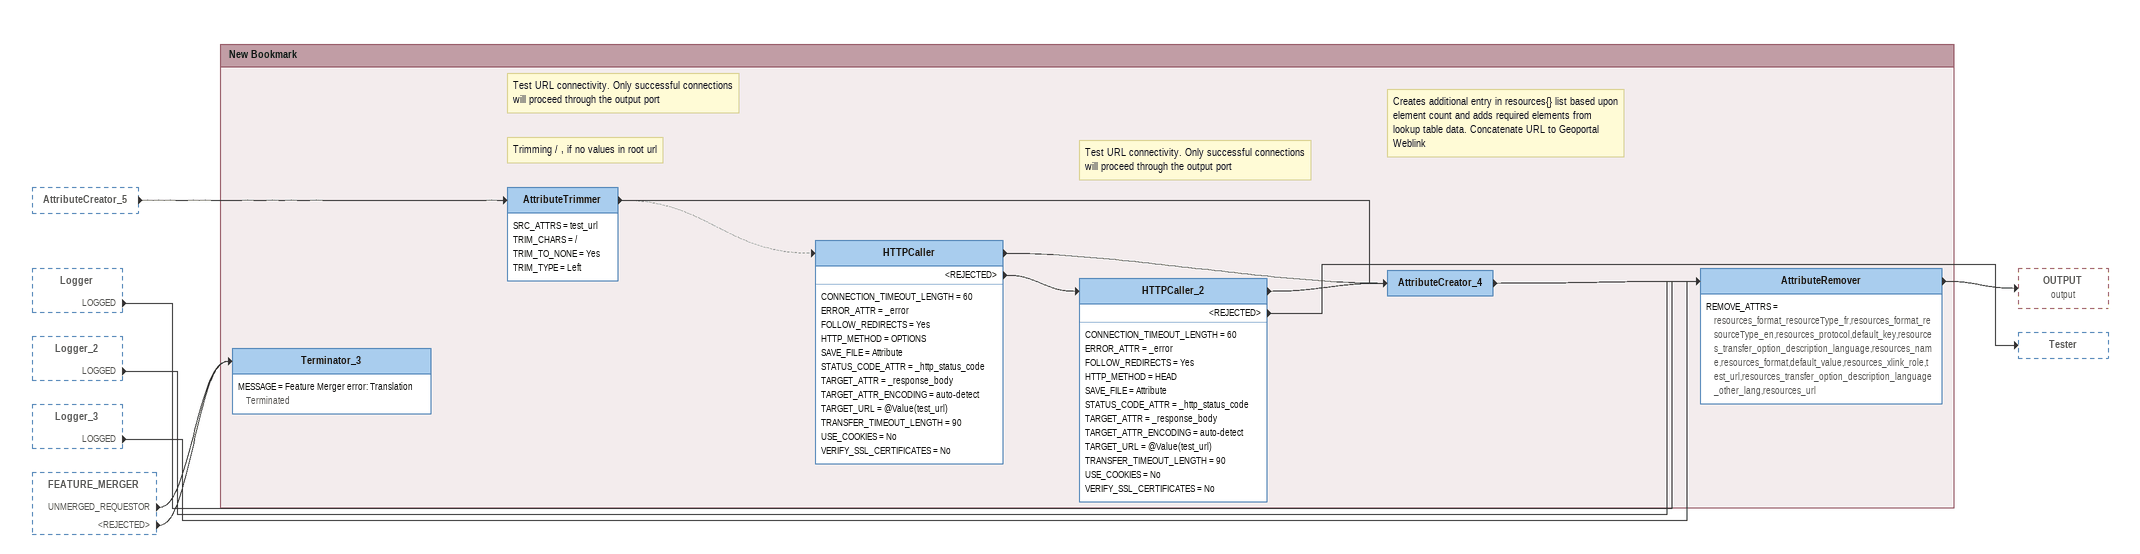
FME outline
AttributeCreator_5 [outside]
    -> AttributeTrimmer
Logger [outside]
    LOGGED -> AttributeRemover
Logger_2 [outside]
    LOGGED -> AttributeRemover
Logger_3 [outside]
    LOGGED -> AttributeRemover
FEATURE_MERGER [outside]
    UNMERGED_REQUESTOR -> Terminator_3
    <REJECTED> -> Terminator_3

Bookmark: New Bookmark
Note: Trimming / , if no values in root url
AttributeTrimmer
    SRC_ATTRS = test_url
    TRIM_CHARS = /
    TRIM_TO_NONE = Yes
    TRIM_TYPE = Left
    -> HTTPCaller [off]
    -> AttributeCreator_4
Note: Test URL connectivity. Only successful connections will proceed through the output port
HTTPCaller
    CONNECTION_TIMEOUT_LENGTH = 60
    ERROR_ATTR = _error
    FOLLOW_REDIRECTS = Yes
    HTTP_METHOD = OPTIONS
    SAVE_FILE = Attribute
    STATUS_CODE_ATTR = _http_status_code
    TARGET_ATTR = _response_body
    TARGET_ATTR_ENCODING = auto-detect
    TARGET_URL = @Value(test_url)
    TRANSFER_TIMEOUT_LENGTH = 90
    USE_COOKIES = No
    VERIFY_SSL_CERTIFICATES = No
    -> AttributeCreator_4
    <REJECTED> -> HTTPCaller_2
Note: Test URL connectivity. Only successful connections will proceed through the output port
HTTPCaller_2
    CONNECTION_TIMEOUT_LENGTH = 60
    ERROR_ATTR = _error
    FOLLOW_REDIRECTS = Yes
    HTTP_METHOD = HEAD
    SAVE_FILE = Attribute
    STATUS_CODE_ATTR = _http_status_code
    TARGET_ATTR = _response_body
    TARGET_ATTR_ENCODING = auto-detect
    TARGET_URL = @Value(test_url)
    TRANSFER_TIMEOUT_LENGTH = 90
    USE_COOKIES = No
    VERIFY_SSL_CERTIFICATES = No
    -> AttributeCreator_4
    <REJECTED> -> Tester
Note: Creates additional entry in resources{} list based upon element count and adds required elements from lookup table data. Concatenate URL to Geoportal Weblink
AttributeCreator_4
    -> AttributeRemover
AttributeRemover
    REMOVE_ATTRS = resources_format_resourceType_fr,resources_format_resourceType_en,resources_protocol,default_key,resources_transfer_option_description_language,resources_name,resources_format,default_value,resources_xlink_role,test_url,resources_transfer_option_description_language_other_lang,resources_url
    -> OUTPUT (output)
Terminator_3
    MESSAGE = Feature Merger error: Translation Terminated
